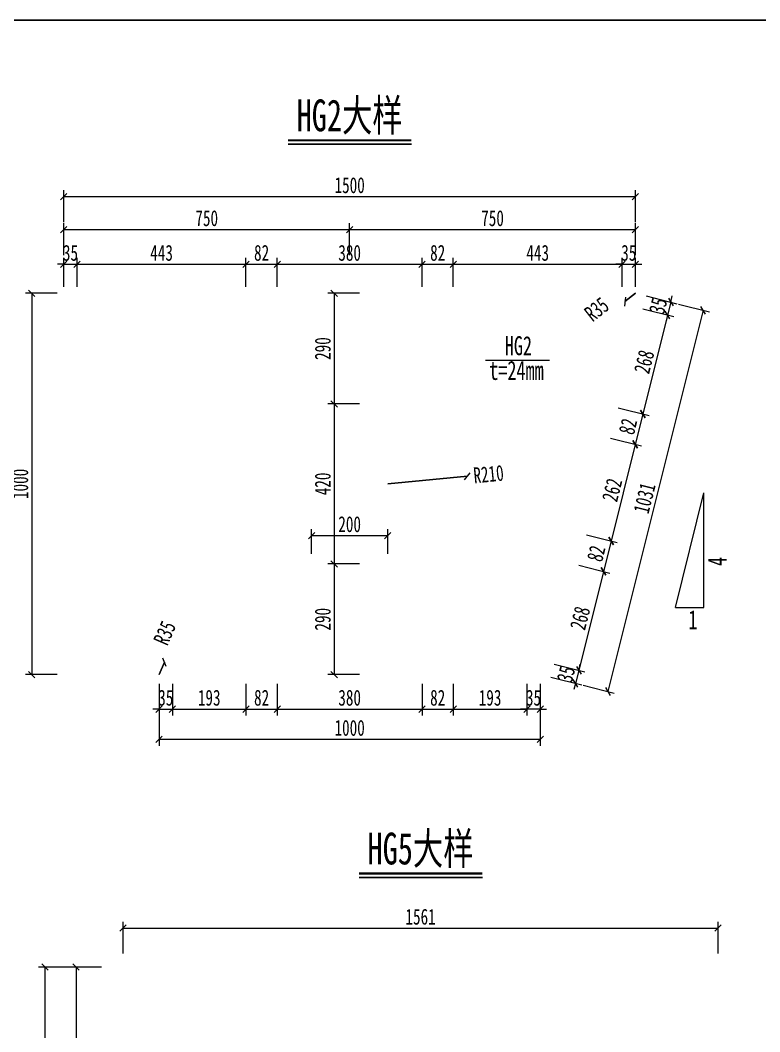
# Model space of a CAD drawing. Header units: millimetres. Extents: x -60009 to 63758, y -2164 to 95433.
# Drawn here: x 31762 to 33703, y 14854 to 17508 of the extents above; entities that cross this region are included whole.
import ezdxf
from ezdxf.enums import TextEntityAlignment as Align

# ---------------------------------------------------------------- set-up
doc = ezdxf.new("R2010")
doc.units = ezdxf.units.MM
doc.layers.get('Defpoints').update_dxf_attribs({"color": 8})
for name, color, linetype, lineweight in [('文字', 7, 'Continuous', 15), ('标注线及字体', 2, 'Continuous', 15), ('细实线', 4, 'Continuous', 15)]:
    doc.layers.add(name, color=color, linetype=linetype, lineweight=lineweight)
doc.styles.add('111', font='仿宋_GB2312.TTF', dxfattribs={"width": 0.7})
doc.styles.add('BM_Dim', font='仿宋_GB2312.TTF', dxfattribs={"width": 0.85})
doc.dimstyles.new('200', dxfattribs={"dimscale": 0, "dimtxt": 2.5, "dimasz": 1, "dimexe": 1, "dimexo": 1, "dimgap": 0.6, "dimtad": 1, "dimdec": 0, "dimdsep": 46, "dimtxsty": '111', "dimblk": 'OBLIQUE', "dimcen": 0, "dimclrd": 4, "dimclre": 4, "dimclrt": 4, "dimadec": 1, "dimazin": 2, "dimtfac": 1, "dimtdec": 0, "dimtix": 1, "dimtmove": 2, "dimatfit": 3, "dimfxl": 4, "dimfxlon": 1, "dimtolj": 1, "dimlwd": -1, "dimlwe": -1, "dimarcsym": 0})

# ---------------------------------------------------------------- blocks, each defined once
blk = doc.blocks.new('_Oblique')
at = {"color": 0, "linetype": 'ByBlock', "lineweight": -2}
blk.add_line((-0.5, -0.5), (0.5, 0.5), dxfattribs=at)
blk = doc.blocks.new('*D1860')
at = {"layer": 'Defpoints', "color": 0}
for p in [(32731, 15023.6), (31826.8, 13967), (32731, 13967)]:
    blk.add_point(p, dxfattribs=at)
at = {"layer": '细实线', "color": 4}
for p, q in [((31893.5, 15023.6), (31810.2, 15023.6)), ((31826.8, 15023.6), (31826.8, 13967)), ((31893.5, 13967), (31810.2, 13967))]:
    blk.add_line(p, q, dxfattribs=at)
at = {"layer": '细实线', "color": 4, "xscale": 16.66666666666666, "yscale": 16.66666666666666, "zscale": 16.66666666666666}
for p, rotation in [((31826.8, 15023.6), 90), ((31826.8, 13967), 270)]:
    blk.add_blockref('_Oblique', p, dxfattribs=dict(at, rotation=rotation))
at = {"layer": '细实线', "color": 4, "insert": (31797, 14495.3), "char_height": 41.67, "attachment_point": 5, "rotation": 90, "style": '111'}
blk.add_mtext('\\A1;1057', dxfattribs=at)
blk = doc.blocks.new('*D1859')
at = {"layer": 'Defpoints', "color": 0}
for p in [(32812.5, 15023.6), (31908.4, 14495.3), (32812.5, 14495.3)]:
    blk.add_point(p, dxfattribs=at)
at = {"layer": '细实线', "color": 4}
for p, q in [((31975, 15023.6), (31891.7, 15023.6)), ((31908.4, 15023.6), (31908.4, 14495.3)), ((31975, 14495.3), (31891.7, 14495.3))]:
    blk.add_line(p, q, dxfattribs=at)
at = {"layer": '细实线', "color": 4, "xscale": 16.66666666666666, "yscale": 16.66666666666666, "zscale": 16.66666666666666}
for p, rotation in [((31908.4, 15023.6), 90), ((31908.4, 14495.3), 270)]:
    blk.add_blockref('_Oblique', p, dxfattribs=dict(at, rotation=rotation))
at = {"layer": '细实线', "color": 4, "insert": (31878.5, 14759.5), "char_height": 41.67, "attachment_point": 5, "rotation": 90, "style": '111'}
blk.add_mtext('\\A1;528', dxfattribs=at)
blk = doc.blocks.new('*D1858')
at = {"layer": 'Defpoints', "color": 0}
for p in [(32031.8, 15023.6), (32369.9, 14018.2), (32295.9, 13967), (32295.9, 13967), (33329.1, 13967)]:
    blk.add_point(p, dxfattribs=at)
at = {"layer": '细实线', "color": 4}
blk.add_arc((32295.9, 13967), 90, 0, 104.0362, dxfattribs=at)
at = {"layer": '细实线', "color": 4, "xscale": 16.66666666666666, "yscale": 16.66666666666666, "zscale": 16.66666666666666}
for p, rotation in [((32274.1, 14054.3), 194.0362434679266), ((32385.9, 13967), 270)]:
    blk.add_blockref('_Oblique', p, dxfattribs=dict(at, rotation=rotation))
at = {"layer": '细实线', "color": 4, "insert": (32369.7, 14061.4), "char_height": 41.67, "attachment_point": 5, "rotation": 322.0181, "style": '111'}
blk.add_mtext('\\A1;104%%d', dxfattribs=at)
blk = doc.blocks.new('*D1861')
at = {"layer": 'Defpoints', "color": 0}
for p in [(33593.3, 15125.9), (32031.8, 15023.6), (33593.3, 15023.6)]:
    blk.add_point(p, dxfattribs=at)
at = {"layer": '细实线', "color": 4}
for p, q in [((32031.8, 15059.3), (32031.8, 15142.6)), ((32031.8, 15125.9), (33593.3, 15125.9)), ((33593.3, 15059.3), (33593.3, 15142.6))]:
    blk.add_line(p, q, dxfattribs=at)
at = {"layer": '细实线', "color": 4, "xscale": 16.66666666666666, "yscale": 16.66666666666666, "zscale": 16.66666666666666, "rotation": 180}
blk.add_blockref('_Oblique', (32031.8, 15125.9), dxfattribs=at)
at = {"layer": '细实线', "color": 4, "xscale": 16.66666666666666, "yscale": 16.66666666666666, "zscale": 16.66666666666666}
blk.add_blockref('_Oblique', (33593.3, 15125.9), dxfattribs=at)
at = {"layer": '细实线', "color": 4, "insert": (32812.5, 15155.7), "char_height": 41.67, "attachment_point": 5, "style": '111'}
blk.add_mtext('\\A1;1561', dxfattribs=at)
blk = doc.blocks.new('*D2002')
at = {"layer": 'Defpoints', "color": 0}
for p in [(33091.4, 15791.2), (33126.4, 15791.2), (33091.4, 15700.3)]:
    blk.add_point(p, dxfattribs=at)
at = {"layer": '细实线', "color": 4}
for p, q in [((33091.4, 15766.9), (33091.4, 15683.6)), ((33126.4, 15766.9), (33126.4, 15683.6)), ((33091.4, 15700.3), (33074.7, 15700.3)), ((33126.4, 15700.3), (33091.4, 15700.3)), ((33126.4, 15700.3), (33143.1, 15700.3))]:
    blk.add_line(p, q, dxfattribs=at)
at = {"layer": '细实线', "color": 4, "xscale": 16.66666666666666, "yscale": 16.66666666666666, "zscale": 16.66666666666666}
blk.add_blockref('_Oblique', (33091.4, 15700.3), dxfattribs=at)
at = {"layer": '细实线', "color": 4, "xscale": 16.66666666666666, "yscale": 16.66666666666666, "zscale": 16.66666666666666, "rotation": 180}
blk.add_blockref('_Oblique', (33126.4, 15700.3), dxfattribs=at)
at = {"layer": '细实线', "color": 4, "insert": (33108.9, 15730.1), "char_height": 41.67, "attachment_point": 5, "style": '111'}
blk.add_mtext('\\A1;35', dxfattribs=at)
blk = doc.blocks.new('*D2001')
at = {"layer": 'Defpoints', "color": 0}
for p in [(32898.4, 15791.2), (33091.4, 15791.2), (33091.4, 15700.3)]:
    blk.add_point(p, dxfattribs=at)
at = {"layer": '细实线', "color": 4}
for p, q in [((32898.4, 15766.9), (32898.4, 15683.6)), ((33091.4, 15766.9), (33091.4, 15683.6)), ((32898.4, 15700.3), (33091.4, 15700.3))]:
    blk.add_line(p, q, dxfattribs=at)
at = {"layer": '细实线', "color": 4, "xscale": 16.66666666666666, "yscale": 16.66666666666666, "zscale": 16.66666666666666, "rotation": 180}
blk.add_blockref('_Oblique', (32898.4, 15700.3), dxfattribs=at)
at = {"layer": '细实线', "color": 4, "xscale": 16.66666666666666, "yscale": 16.66666666666666, "zscale": 16.66666666666666}
blk.add_blockref('_Oblique', (33091.4, 15700.3), dxfattribs=at)
at = {"layer": '细实线', "color": 4, "insert": (32994.9, 15730.1), "char_height": 41.67, "attachment_point": 5, "style": '111'}
blk.add_mtext('\\A1;193', dxfattribs=at)
blk = doc.blocks.new('*D2000')
at = {"layer": 'Defpoints', "color": 0}
for p in [(32436.4, 15791.2), (32816.4, 15790.9), (32816.4, 15700.3)]:
    blk.add_point(p, dxfattribs=at)
at = {"layer": '细实线', "color": 4}
for p, q in [((32436.4, 15766.9), (32436.4, 15683.6)), ((32816.4, 15766.9), (32816.4, 15683.6)), ((32436.4, 15700.3), (32816.4, 15700.3))]:
    blk.add_line(p, q, dxfattribs=at)
at = {"layer": '细实线', "color": 4, "xscale": 16.66666666666666, "yscale": 16.66666666666666, "zscale": 16.66666666666666, "rotation": 180}
blk.add_blockref('_Oblique', (32436.4, 15700.3), dxfattribs=at)
at = {"layer": '细实线', "color": 4, "xscale": 16.66666666666666, "yscale": 16.66666666666666, "zscale": 16.66666666666666}
blk.add_blockref('_Oblique', (32816.4, 15700.3), dxfattribs=at)
at = {"layer": '细实线', "color": 4, "insert": (32626.4, 15730.1), "char_height": 41.67, "attachment_point": 5, "style": '111'}
blk.add_mtext('\\A1;380', dxfattribs=at)
blk = doc.blocks.new('*D1999')
at = {"layer": 'Defpoints', "color": 0}
for p in [(32816.4, 15791.2), (32898.4, 15791.2), (32898.4, 15700.3)]:
    blk.add_point(p, dxfattribs=at)
at = {"layer": '细实线', "color": 4}
for p, q in [((32816.4, 15766.9), (32816.4, 15683.6)), ((32898.4, 15766.9), (32898.4, 15683.6)), ((32816.4, 15700.3), (32898.4, 15700.3))]:
    blk.add_line(p, q, dxfattribs=at)
at = {"layer": '细实线', "color": 4, "xscale": 16.66666666666666, "yscale": 16.66666666666666, "zscale": 16.66666666666666, "rotation": 180}
blk.add_blockref('_Oblique', (32816.4, 15700.3), dxfattribs=at)
at = {"layer": '细实线', "color": 4, "xscale": 16.66666666666666, "yscale": 16.66666666666666, "zscale": 16.66666666666666}
blk.add_blockref('_Oblique', (32898.4, 15700.3), dxfattribs=at)
at = {"layer": '细实线', "color": 4, "insert": (32857.4, 15730.1), "char_height": 41.67, "attachment_point": 5, "style": '111'}
blk.add_mtext('\\A1;82', dxfattribs=at)
blk = doc.blocks.new('*D1998')
at = {"layer": 'Defpoints', "color": 0}
for p in [(32354.4, 15791.2), (32436.4, 15791.2), (32436.4, 15700.3)]:
    blk.add_point(p, dxfattribs=at)
at = {"layer": '细实线', "color": 4}
for p, q in [((32354.4, 15766.9), (32354.4, 15683.6)), ((32436.4, 15766.9), (32436.4, 15683.6)), ((32354.4, 15700.3), (32436.4, 15700.3))]:
    blk.add_line(p, q, dxfattribs=at)
at = {"layer": '细实线', "color": 4, "xscale": 16.66666666666666, "yscale": 16.66666666666666, "zscale": 16.66666666666666, "rotation": 180}
blk.add_blockref('_Oblique', (32354.4, 15700.3), dxfattribs=at)
at = {"layer": '细实线', "color": 4, "xscale": 16.66666666666666, "yscale": 16.66666666666666, "zscale": 16.66666666666666}
blk.add_blockref('_Oblique', (32436.4, 15700.3), dxfattribs=at)
at = {"layer": '细实线', "color": 4, "insert": (32395.4, 15730.1), "char_height": 41.67, "attachment_point": 5, "style": '111'}
blk.add_mtext('\\A1;82', dxfattribs=at)
blk = doc.blocks.new('*D1997')
at = {"layer": 'Defpoints', "color": 0}
for p in [(32161.4, 15791.2), (32354.4, 15791.2), (32354.4, 15700.3)]:
    blk.add_point(p, dxfattribs=at)
at = {"layer": '细实线', "color": 4}
for p, q in [((32161.4, 15766.9), (32161.4, 15683.6)), ((32354.4, 15766.9), (32354.4, 15683.6)), ((32161.4, 15700.3), (32354.4, 15700.3))]:
    blk.add_line(p, q, dxfattribs=at)
at = {"layer": '细实线', "color": 4, "xscale": 16.66666666666666, "yscale": 16.66666666666666, "zscale": 16.66666666666666, "rotation": 180}
blk.add_blockref('_Oblique', (32161.4, 15700.3), dxfattribs=at)
at = {"layer": '细实线', "color": 4, "xscale": 16.66666666666666, "yscale": 16.66666666666666, "zscale": 16.66666666666666}
blk.add_blockref('_Oblique', (32354.4, 15700.3), dxfattribs=at)
at = {"layer": '细实线', "color": 4, "insert": (32257.9, 15730.1), "char_height": 41.67, "attachment_point": 5, "style": '111'}
blk.add_mtext('\\A1;193', dxfattribs=at)
blk = doc.blocks.new('*D1996')
at = {"layer": 'Defpoints', "color": 0}
for p in [(32126.4, 15791.2), (32161.4, 15791.2), (32161.4, 15700.3)]:
    blk.add_point(p, dxfattribs=at)
at = {"layer": '细实线', "color": 4}
for p, q in [((32126.4, 15766.9), (32126.4, 15683.6)), ((32161.4, 15766.9), (32161.4, 15683.6)), ((32126.4, 15700.3), (32109.7, 15700.3)), ((32126.4, 15700.3), (32161.4, 15700.3)), ((32161.4, 15700.3), (32178.1, 15700.3))]:
    blk.add_line(p, q, dxfattribs=at)
at = {"layer": '细实线', "color": 4, "xscale": 16.66666666666666, "yscale": 16.66666666666666, "zscale": 16.66666666666666}
blk.add_blockref('_Oblique', (32126.4, 15700.3), dxfattribs=at)
at = {"layer": '细实线', "color": 4, "xscale": 16.66666666666666, "yscale": 16.66666666666666, "zscale": 16.66666666666666, "rotation": 180}
blk.add_blockref('_Oblique', (32161.4, 15700.3), dxfattribs=at)
at = {"layer": '细实线', "color": 4, "insert": (32143.9, 15730.1), "char_height": 41.67, "attachment_point": 5, "style": '111'}
blk.add_mtext('\\A1;35', dxfattribs=at)
blk = doc.blocks.new('*D1995')
at = {"layer": 'Defpoints', "color": 0}
for p in [(33134.9, 15825.1), (33126.4, 15791.2), (33219.1, 15768)]:
    blk.add_point(p, dxfattribs=at)
at = {"layer": '细实线', "color": 4}
for p, q in [((33162.9, 15818.1), (33243.8, 15797.9)), ((33227.6, 15801.9), (33231.6, 15818.1)), ((33227.6, 15801.9), (33219.1, 15768)), ((33154.4, 15784.2), (33235.3, 15763.9)), ((33219.1, 15768), (33215.1, 15751.8))]:
    blk.add_line(p, q, dxfattribs=at)
at = {"layer": '细实线', "color": 4, "xscale": 16.66666666666666, "yscale": 16.66666666666666, "zscale": 16.66666666666666}
for p, rotation in [((33227.6, 15801.9), 255.9637565321197), ((33219.1, 15768), 75.96375653211975)]:
    blk.add_blockref('_Oblique', p, dxfattribs=dict(at, rotation=rotation))
at = {"layer": '细实线', "color": 4, "insert": (33194.4, 15792.2), "char_height": 41.67, "attachment_point": 5, "rotation": 75.9638, "style": '111'}
blk.add_mtext('\\A1;35', dxfattribs=at)
blk = doc.blocks.new('*D1994')
at = {"layer": 'Defpoints', "color": 0}
for p in [(33199.8, 16084.7), (33134.9, 15825.1), (33227.6, 15801.9)]:
    blk.add_point(p, dxfattribs=at)
at = {"layer": '细实线', "color": 4}
for p, q in [((33292.5, 16061.5), (33227.6, 15801.9)), ((33227.8, 16077.7), (33308.7, 16057.5)), ((33162.9, 15818.1), (33243.8, 15797.9))]:
    blk.add_line(p, q, dxfattribs=at)
at = {"layer": '细实线', "color": 4, "xscale": 16.66666666666666, "yscale": 16.66666666666666, "zscale": 16.66666666666666}
for p, rotation in [((33292.5, 16061.5), 75.96375653211659), ((33227.6, 15801.9), 255.9637565321166)]:
    blk.add_blockref('_Oblique', p, dxfattribs=dict(at, rotation=rotation))
at = {"layer": '细实线', "color": 4, "insert": (33231.1, 15939), "char_height": 41.67, "attachment_point": 5, "rotation": 75.9638, "style": '111'}
blk.add_mtext('\\A1;268', dxfattribs=at)
blk = doc.blocks.new('*D1993')
at = {"layer": 'Defpoints', "color": 0}
for p in [(33219.7, 16164.3), (33199.8, 16084.7), (33292.5, 16061.5)]:
    blk.add_point(p, dxfattribs=at)
at = {"layer": '细实线', "color": 4}
for p, q in [((33247.7, 16157.3), (33328.5, 16137.1)), ((33312.4, 16141.1), (33292.5, 16061.5)), ((33227.8, 16077.7), (33308.7, 16057.5))]:
    blk.add_line(p, q, dxfattribs=at)
at = {"layer": '细实线', "color": 4, "xscale": 16.66666666666666, "yscale": 16.66666666666666, "zscale": 16.66666666666666}
for p, rotation in [((33312.4, 16141.1), 75.96375653195146), ((33292.5, 16061.5), 255.9637565319514)]:
    blk.add_blockref('_Oblique', p, dxfattribs=dict(at, rotation=rotation))
at = {"layer": '细实线', "color": 4, "insert": (33273.5, 16108.6), "char_height": 41.67, "attachment_point": 5, "rotation": 75.9638, "style": '111'}
blk.add_mtext('\\A1;82', dxfattribs=at)
blk = doc.blocks.new('*D1992')
at = {"layer": 'Defpoints', "color": 0}
for p in [(33283.1, 16418.1), (33219.7, 16164.3), (33312.4, 16141.1)]:
    blk.add_point(p, dxfattribs=at)
at = {"layer": '细实线', "color": 4}
for p, q in [((33311.1, 16411.1), (33392, 16390.8)), ((33375.8, 16394.9), (33312.4, 16141.1)), ((33247.7, 16157.3), (33328.5, 16137.1))]:
    blk.add_line(p, q, dxfattribs=at)
at = {"layer": '细实线', "color": 4, "xscale": 16.66666666666666, "yscale": 16.66666666666666, "zscale": 16.66666666666666}
for p, rotation in [((33375.8, 16394.9), 75.96375653211334), ((33312.4, 16141.1), 255.9637565321133)]:
    blk.add_blockref('_Oblique', p, dxfattribs=dict(at, rotation=rotation))
at = {"layer": '细实线', "color": 4, "insert": (33315.2, 16275.2), "char_height": 41.67, "attachment_point": 5, "rotation": 75.9638, "style": '111'}
blk.add_mtext('\\A1;262', dxfattribs=at)
blk = doc.blocks.new('*D1991')
at = {"layer": 'Defpoints', "color": 0}
for p in [(33303, 16497.6), (33283.1, 16418.1), (33375.8, 16394.9)]:
    blk.add_point(p, dxfattribs=at)
at = {"layer": '细实线', "color": 4}
for p, q in [((33331, 16490.6), (33411.9, 16470.4)), ((33395.7, 16474.4), (33375.8, 16394.9)), ((33311.1, 16411.1), (33392, 16390.8))]:
    blk.add_line(p, q, dxfattribs=at)
at = {"layer": '细实线', "color": 4, "xscale": 16.66666666666666, "yscale": 16.66666666666666, "zscale": 16.66666666666666}
for p, rotation in [((33395.7, 16474.4), 75.96375653198228), ((33375.8, 16394.9), 255.9637565319823)]:
    blk.add_blockref('_Oblique', p, dxfattribs=dict(at, rotation=rotation))
at = {"layer": '细实线', "color": 4, "insert": (33356.8, 16441.9), "char_height": 41.67, "attachment_point": 5, "rotation": 75.9638, "style": '111'}
blk.add_mtext('\\A1;82', dxfattribs=at)
blk = doc.blocks.new('*D1990')
at = {"layer": 'Defpoints', "color": 0}
for p in [(33367.9, 16757.2), (33303, 16497.6), (33395.7, 16474.4)]:
    blk.add_point(p, dxfattribs=at)
at = {"layer": '细实线', "color": 4}
for p, q in [((33395.9, 16750.2), (33476.8, 16730)), ((33460.6, 16734), (33395.7, 16474.4)), ((33331, 16490.6), (33411.9, 16470.4))]:
    blk.add_line(p, q, dxfattribs=at)
at = {"layer": '细实线', "color": 4, "xscale": 16.66666666666666, "yscale": 16.66666666666666, "zscale": 16.66666666666666}
for p, rotation in [((33460.6, 16734), 75.96375653213096), ((33395.7, 16474.4), 255.963756532131)]:
    blk.add_blockref('_Oblique', p, dxfattribs=dict(at, rotation=rotation))
at = {"layer": '细实线', "color": 4, "insert": (33399.2, 16611.5), "char_height": 41.67, "attachment_point": 5, "rotation": 75.9638, "style": '111'}
blk.add_mtext('\\A1;268', dxfattribs=at)
blk = doc.blocks.new('*D1989')
at = {"layer": 'Defpoints', "color": 0}
for p in [(33376.4, 16791.2), (33367.9, 16757.2), (33460.6, 16734)]:
    blk.add_point(p, dxfattribs=at)
at = {"layer": '细实线', "color": 4}
for p, q in [((33404.4, 16784.2), (33485.3, 16763.9)), ((33469.1, 16768), (33473.1, 16784.2)), ((33395.9, 16750.2), (33476.8, 16730)), ((33469.1, 16768), (33460.6, 16734)), ((33460.6, 16734), (33456.6, 16717.9))]:
    blk.add_line(p, q, dxfattribs=at)
at = {"layer": '细实线', "color": 4, "xscale": 16.66666666666666, "yscale": 16.66666666666666, "zscale": 16.66666666666666}
for p, rotation in [((33469.1, 16768), 255.9637565320504), ((33460.6, 16734), 75.96375653205041)]:
    blk.add_blockref('_Oblique', p, dxfattribs=dict(at, rotation=rotation))
at = {"layer": '细实线', "color": 4, "insert": (33435.9, 16758.2), "char_height": 41.67, "attachment_point": 5, "rotation": 75.9638, "style": '111'}
blk.add_mtext('\\A1;35', dxfattribs=at)
blk = doc.blocks.new('*D1988')
at = {"layer": 'Defpoints', "color": 0}
for p in [(33376.4, 16867.3), (33341.4, 16791.2), (33376.4, 16791.2)]:
    blk.add_point(p, dxfattribs=at)
at = {"layer": '细实线', "color": 4}
for p, q in [((33341.4, 16807.8), (33341.4, 16883.9)), ((33376.4, 16807.8), (33376.4, 16883.9)), ((33341.4, 16867.3), (33324.7, 16867.3)), ((33341.4, 16867.3), (33376.4, 16867.3)), ((33376.4, 16867.3), (33393.1, 16867.3))]:
    blk.add_line(p, q, dxfattribs=at)
at = {"layer": '细实线', "color": 4, "xscale": 16.66666666666666, "yscale": 16.66666666666666, "zscale": 16.66666666666666}
blk.add_blockref('_Oblique', (33341.4, 16867.3), dxfattribs=at)
at = {"layer": '细实线', "color": 4, "xscale": 16.66666666666666, "yscale": 16.66666666666666, "zscale": 16.66666666666666, "rotation": 180}
blk.add_blockref('_Oblique', (33376.4, 16867.3), dxfattribs=at)
at = {"layer": '细实线', "color": 4, "insert": (33358.9, 16897.1), "char_height": 41.67, "attachment_point": 5, "style": '111'}
blk.add_mtext('\\A1;35', dxfattribs=at)
blk = doc.blocks.new('*D1987')
at = {"layer": 'Defpoints', "color": 0}
for p in [(33341.4, 16867.3), (32898.4, 16791.2), (33341.4, 16791.2)]:
    blk.add_point(p, dxfattribs=at)
at = {"layer": '细实线', "color": 4}
for p, q in [((32898.4, 16807.8), (32898.4, 16883.9)), ((33341.4, 16807.8), (33341.4, 16883.9)), ((32898.4, 16867.3), (33341.4, 16867.3))]:
    blk.add_line(p, q, dxfattribs=at)
at = {"layer": '细实线', "color": 4, "xscale": 16.66666666666666, "yscale": 16.66666666666666, "zscale": 16.66666666666666, "rotation": 180}
blk.add_blockref('_Oblique', (32898.4, 16867.3), dxfattribs=at)
at = {"layer": '细实线', "color": 4, "xscale": 16.66666666666666, "yscale": 16.66666666666666, "zscale": 16.66666666666666}
blk.add_blockref('_Oblique', (33341.4, 16867.3), dxfattribs=at)
at = {"layer": '细实线', "color": 4, "insert": (33119.9, 16897.1), "char_height": 41.67, "attachment_point": 5, "style": '111'}
blk.add_mtext('\\A1;443', dxfattribs=at)
blk = doc.blocks.new('*D1986')
at = {"layer": 'Defpoints', "color": 0}
for p in [(32898.4, 16867.3), (32816.4, 16791.2), (32898.4, 16791.2)]:
    blk.add_point(p, dxfattribs=at)
at = {"layer": '细实线', "color": 4}
for p, q in [((32816.4, 16807.8), (32816.4, 16883.9)), ((32898.4, 16807.8), (32898.4, 16883.9)), ((32816.4, 16867.3), (32898.4, 16867.3))]:
    blk.add_line(p, q, dxfattribs=at)
at = {"layer": '细实线', "color": 4, "xscale": 16.66666666666666, "yscale": 16.66666666666666, "zscale": 16.66666666666666, "rotation": 180}
blk.add_blockref('_Oblique', (32816.4, 16867.3), dxfattribs=at)
at = {"layer": '细实线', "color": 4, "xscale": 16.66666666666666, "yscale": 16.66666666666666, "zscale": 16.66666666666666}
blk.add_blockref('_Oblique', (32898.4, 16867.3), dxfattribs=at)
at = {"layer": '细实线', "color": 4, "insert": (32857.4, 16897.1), "char_height": 41.67, "attachment_point": 5, "style": '111'}
blk.add_mtext('\\A1;82', dxfattribs=at)
blk = doc.blocks.new('*D1985')
at = {"layer": 'Defpoints', "color": 0}
for p in [(32816.4, 16867.3), (32436.4, 16791.2), (32816.4, 16791.2)]:
    blk.add_point(p, dxfattribs=at)
at = {"layer": '细实线', "color": 4}
for p, q in [((32436.4, 16807.8), (32436.4, 16883.9)), ((32816.4, 16807.8), (32816.4, 16883.9)), ((32436.4, 16867.3), (32816.4, 16867.3))]:
    blk.add_line(p, q, dxfattribs=at)
at = {"layer": '细实线', "color": 4, "xscale": 16.66666666666666, "yscale": 16.66666666666666, "zscale": 16.66666666666666, "rotation": 180}
blk.add_blockref('_Oblique', (32436.4, 16867.3), dxfattribs=at)
at = {"layer": '细实线', "color": 4, "xscale": 16.66666666666666, "yscale": 16.66666666666666, "zscale": 16.66666666666666}
blk.add_blockref('_Oblique', (32816.4, 16867.3), dxfattribs=at)
at = {"layer": '细实线', "color": 4, "insert": (32626.4, 16897.1), "char_height": 41.67, "attachment_point": 5, "style": '111'}
blk.add_mtext('\\A1;380', dxfattribs=at)
blk = doc.blocks.new('*D1984')
at = {"layer": 'Defpoints', "color": 0}
for p in [(32436.4, 16867.3), (32354.4, 16791.2), (32436.4, 16791.2)]:
    blk.add_point(p, dxfattribs=at)
at = {"layer": '细实线', "color": 4}
for p, q in [((32354.4, 16807.8), (32354.4, 16883.9)), ((32436.4, 16807.8), (32436.4, 16883.9)), ((32354.4, 16867.3), (32436.4, 16867.3))]:
    blk.add_line(p, q, dxfattribs=at)
at = {"layer": '细实线', "color": 4, "xscale": 16.66666666666666, "yscale": 16.66666666666666, "zscale": 16.66666666666666, "rotation": 180}
blk.add_blockref('_Oblique', (32354.4, 16867.3), dxfattribs=at)
at = {"layer": '细实线', "color": 4, "xscale": 16.66666666666666, "yscale": 16.66666666666666, "zscale": 16.66666666666666}
blk.add_blockref('_Oblique', (32436.4, 16867.3), dxfattribs=at)
at = {"layer": '细实线', "color": 4, "insert": (32395.4, 16897.1), "char_height": 41.67, "attachment_point": 5, "style": '111'}
blk.add_mtext('\\A1;82', dxfattribs=at)
blk = doc.blocks.new('*D1983')
at = {"layer": 'Defpoints', "color": 0}
for p in [(32354.4, 16867.3), (31911.4, 16791.2), (32354.4, 16791.2)]:
    blk.add_point(p, dxfattribs=at)
at = {"layer": '细实线', "color": 4}
for p, q in [((31911.4, 16807.8), (31911.4, 16883.9)), ((32354.4, 16807.8), (32354.4, 16883.9)), ((31911.4, 16867.3), (32354.4, 16867.3))]:
    blk.add_line(p, q, dxfattribs=at)
at = {"layer": '细实线', "color": 4, "xscale": 16.66666666666666, "yscale": 16.66666666666666, "zscale": 16.66666666666666, "rotation": 180}
blk.add_blockref('_Oblique', (31911.4, 16867.3), dxfattribs=at)
at = {"layer": '细实线', "color": 4, "xscale": 16.66666666666666, "yscale": 16.66666666666666, "zscale": 16.66666666666666}
blk.add_blockref('_Oblique', (32354.4, 16867.3), dxfattribs=at)
at = {"layer": '细实线', "color": 4, "insert": (32132.9, 16897.1), "char_height": 41.67, "attachment_point": 5, "style": '111'}
blk.add_mtext('\\A1;443', dxfattribs=at)
blk = doc.blocks.new('*D1982')
at = {"layer": 'Defpoints', "color": 0}
for p in [(31911.4, 16867.3), (31876.4, 16791.2), (31911.4, 16791.2)]:
    blk.add_point(p, dxfattribs=at)
at = {"layer": '细实线', "color": 4}
for p, q in [((31876.4, 16807.8), (31876.4, 16883.9)), ((31911.4, 16807.8), (31911.4, 16883.9)), ((31876.4, 16867.3), (31859.7, 16867.3)), ((31876.4, 16867.3), (31911.4, 16867.3)), ((31911.4, 16867.3), (31928.1, 16867.3))]:
    blk.add_line(p, q, dxfattribs=at)
at = {"layer": '细实线', "color": 4, "xscale": 16.66666666666666, "yscale": 16.66666666666666, "zscale": 16.66666666666666}
blk.add_blockref('_Oblique', (31876.4, 16867.3), dxfattribs=at)
at = {"layer": '细实线', "color": 4, "xscale": 16.66666666666666, "yscale": 16.66666666666666, "zscale": 16.66666666666666, "rotation": 180}
blk.add_blockref('_Oblique', (31911.4, 16867.3), dxfattribs=at)
at = {"layer": '细实线', "color": 4, "insert": (31893.9, 16897.1), "char_height": 41.67, "attachment_point": 5, "style": '111'}
blk.add_mtext('\\A1;35', dxfattribs=at)
blk = doc.blocks.new('*D1981')
at = {"layer": 'Defpoints', "color": 0}
for p in [(32935.4, 16311.3), (32726.4, 16291.2)]:
    blk.add_point(p, dxfattribs=at)
at = {"layer": '细实线', "color": 4}
for p, q in [((32935.4, 16311.3), (32726.4, 16291.2)), ((32726.4, 16291.2), (32935.4, 16311.3))]:
    blk.add_line(p, q, dxfattribs=at)
at = {"layer": '细实线', "color": 4, "xscale": 16.66666666666666, "yscale": 16.66666666666666, "zscale": 16.66666666666666, "rotation": 5.507261274910653}
blk.add_blockref('_Oblique', (32935.4, 16311.3), dxfattribs=at)
at = {"layer": '细实线', "color": 4, "insert": (32990.9, 16316.7), "char_height": 41.67, "attachment_point": 5, "rotation": 5.5073, "style": '111'}
blk.add_mtext('\\A1;R210', dxfattribs=at)
blk = doc.blocks.new('*D1980')
at = {"layer": 'Defpoints', "color": 0}
for p in [(33376.4, 16791.2), (33348.9, 16769.5)]:
    blk.add_point(p, dxfattribs=at)
at = {"layer": '细实线', "color": 4}
for p, q in [((33348.9, 16769.5), (33376.4, 16791.2)), ((33376.4, 16791.2), (33348.9, 16769.5))]:
    blk.add_line(p, q, dxfattribs=at)
at = {"layer": '细实线', "color": 4, "xscale": 16.66666666666666, "yscale": 16.66666666666666, "zscale": 16.66666666666666, "rotation": 218.1573476169529}
blk.add_blockref('_Oblique', (33348.9, 16769.5), dxfattribs=at)
at = {"layer": '细实线', "color": 4, "insert": (33274.7, 16749.2), "char_height": 41.67, "attachment_point": 5, "rotation": 38.1573, "style": '111'}
blk.add_mtext('\\A1;R35', dxfattribs=at)
blk = doc.blocks.new('*D1979')
at = {"layer": 'Defpoints', "color": 0}
for p in [(32140.3, 15823.3), (32126.4, 15791.2)]:
    blk.add_point(p, dxfattribs=at)
at = {"layer": '细实线', "color": 4}
for p, q in [((32140.3, 15823.3), (32126.4, 15791.2)), ((32126.4, 15791.2), (32140.3, 15823.3))]:
    blk.add_line(p, q, dxfattribs=at)
at = {"layer": '细实线', "color": 4, "xscale": 16.66666666666666, "yscale": 16.66666666666666, "zscale": 16.66666666666666, "rotation": 66.52523050004679}
blk.add_blockref('_Oblique', (32140.3, 15823.3), dxfattribs=at)
at = {"layer": '细实线', "color": 4, "insert": (32141.2, 15900.1), "char_height": 41.67, "attachment_point": 5, "rotation": 66.5252, "style": '111'}
blk.add_mtext('\\A1;R35', dxfattribs=at)
blk = doc.blocks.new('*D1978')
at = {"layer": 'Defpoints', "color": 0}
for p in [(32726.4, 16155.5), (32526.4, 16091.2), (32726.4, 16091.2)]:
    blk.add_point(p, dxfattribs=at)
at = {"layer": '细实线', "color": 4}
for p, q in [((32526.4, 16107.8), (32526.4, 16172.1)), ((32726.4, 16107.8), (32726.4, 16172.1)), ((32526.4, 16155.5), (32726.4, 16155.5))]:
    blk.add_line(p, q, dxfattribs=at)
at = {"layer": '细实线', "color": 4, "xscale": 16.66666666666666, "yscale": 16.66666666666666, "zscale": 16.66666666666666, "rotation": 180}
blk.add_blockref('_Oblique', (32526.4, 16155.5), dxfattribs=at)
at = {"layer": '细实线', "color": 4, "xscale": 16.66666666666666, "yscale": 16.66666666666666, "zscale": 16.66666666666666}
blk.add_blockref('_Oblique', (32726.4, 16155.5), dxfattribs=at)
at = {"layer": '细实线', "color": 4, "insert": (32626.4, 16185.3), "char_height": 41.67, "attachment_point": 5, "style": '111'}
blk.add_mtext('\\A1;200', dxfattribs=at)
blk = doc.blocks.new('*D1977')
at = {"layer": 'Defpoints', "color": 0}
for p in [(32126.4, 15791.2), (33126.4, 15791.2), (33126.4, 15621.2)]:
    blk.add_point(p, dxfattribs=at)
at = {"layer": '细实线', "color": 4}
for p, q in [((32126.4, 15687.9), (32126.4, 15604.5)), ((33126.4, 15687.9), (33126.4, 15604.5)), ((32126.4, 15621.2), (33126.4, 15621.2))]:
    blk.add_line(p, q, dxfattribs=at)
at = {"layer": '细实线', "color": 4, "xscale": 16.66666666666666, "yscale": 16.66666666666666, "zscale": 16.66666666666666, "rotation": 180}
blk.add_blockref('_Oblique', (32126.4, 15621.2), dxfattribs=at)
at = {"layer": '细实线', "color": 4, "xscale": 16.66666666666666, "yscale": 16.66666666666666, "zscale": 16.66666666666666}
blk.add_blockref('_Oblique', (33126.4, 15621.2), dxfattribs=at)
at = {"layer": '细实线', "color": 4, "insert": (32626.4, 15651), "char_height": 41.67, "attachment_point": 5, "style": '111'}
blk.add_mtext('\\A1;1000', dxfattribs=at)
blk = doc.blocks.new('*D1976')
at = {"layer": 'Defpoints', "color": 0}
for p in [(33376.4, 16958.2), (33376.4, 16791.2), (32626.4, 16491.2)]:
    blk.add_point(p, dxfattribs=at)
at = {"layer": '细实线', "color": 4}
for p, q in [((32626.4, 16891.5), (32626.4, 16974.8)), ((32626.4, 16958.2), (33376.4, 16958.2)), ((33376.4, 16891.5), (33376.4, 16974.8))]:
    blk.add_line(p, q, dxfattribs=at)
at = {"layer": '细实线', "color": 4, "xscale": 16.66666666666666, "yscale": 16.66666666666666, "zscale": 16.66666666666666, "rotation": 180}
blk.add_blockref('_Oblique', (32626.4, 16958.2), dxfattribs=at)
at = {"layer": '细实线', "color": 4, "xscale": 16.66666666666666, "yscale": 16.66666666666666, "zscale": 16.66666666666666}
blk.add_blockref('_Oblique', (33376.4, 16958.2), dxfattribs=at)
at = {"layer": '细实线', "color": 4, "insert": (33001.4, 16988), "char_height": 41.67, "attachment_point": 5, "style": '111'}
blk.add_mtext('\\A1;750', dxfattribs=at)
blk = doc.blocks.new('*D1975')
at = {"layer": 'Defpoints', "color": 0}
for p in [(32626.4, 16958.2), (31876.4, 16791.2), (32626.4, 16491.2)]:
    blk.add_point(p, dxfattribs=at)
at = {"layer": '细实线', "color": 4}
for p, q in [((31876.4, 16891.5), (31876.4, 16974.8)), ((31876.4, 16958.2), (32626.4, 16958.2)), ((32626.4, 16891.5), (32626.4, 16974.8))]:
    blk.add_line(p, q, dxfattribs=at)
at = {"layer": '细实线', "color": 4, "xscale": 16.66666666666666, "yscale": 16.66666666666666, "zscale": 16.66666666666666, "rotation": 180}
blk.add_blockref('_Oblique', (31876.4, 16958.2), dxfattribs=at)
at = {"layer": '细实线', "color": 4, "xscale": 16.66666666666666, "yscale": 16.66666666666666, "zscale": 16.66666666666666}
blk.add_blockref('_Oblique', (32626.4, 16958.2), dxfattribs=at)
at = {"layer": '细实线', "color": 4, "insert": (32251.4, 16988), "char_height": 41.67, "attachment_point": 5, "style": '111'}
blk.add_mtext('\\A1;750', dxfattribs=at)
blk = doc.blocks.new('*D1974')
at = {"layer": 'Defpoints', "color": 0}
for p in [(32680.9, 16081.2), (32585.8, 15791.2), (32687.9, 15791.2)]:
    blk.add_point(p, dxfattribs=at)
at = {"layer": '细实线', "color": 4}
for p, q in [((32652.5, 16081.2), (32569.1, 16081.2)), ((32585.8, 16081.2), (32585.8, 15791.2)), ((32652.5, 15791.2), (32569.1, 15791.2))]:
    blk.add_line(p, q, dxfattribs=at)
at = {"layer": '细实线', "color": 4, "xscale": 16.66666666666666, "yscale": 16.66666666666666, "zscale": 16.66666666666666}
for p, rotation in [((32585.8, 16081.2), 90), ((32585.8, 15791.2), 270)]:
    blk.add_blockref('_Oblique', p, dxfattribs=dict(at, rotation=rotation))
at = {"layer": '细实线', "color": 4, "insert": (32556, 15936.2), "char_height": 41.67, "attachment_point": 5, "rotation": 90, "style": '111'}
blk.add_mtext('\\A1;290', dxfattribs=at)
blk = doc.blocks.new('*D1973')
at = {"layer": 'Defpoints', "color": 0}
for p in [(32680.9, 16501.2), (32585.8, 16081.2), (32680.9, 16081.2)]:
    blk.add_point(p, dxfattribs=at)
at = {"layer": '细实线', "color": 4}
for p, q in [((32652.5, 16501.2), (32569.1, 16501.2)), ((32585.8, 16501.2), (32585.8, 16081.2)), ((32652.5, 16081.2), (32569.1, 16081.2))]:
    blk.add_line(p, q, dxfattribs=at)
at = {"layer": '细实线', "color": 4, "xscale": 16.66666666666666, "yscale": 16.66666666666666, "zscale": 16.66666666666666}
for p, rotation in [((32585.8, 16501.2), 90), ((32585.8, 16081.2), 270)]:
    blk.add_blockref('_Oblique', p, dxfattribs=dict(at, rotation=rotation))
at = {"layer": '细实线', "color": 4, "insert": (32556, 16291.2), "char_height": 41.67, "attachment_point": 5, "rotation": 90, "style": '111'}
blk.add_mtext('\\A1;420', dxfattribs=at)
blk = doc.blocks.new('*D1972')
at = {"layer": 'Defpoints', "color": 0}
for p in [(32680.9, 16791.2), (32585.8, 16501.2), (32680.9, 16501.2)]:
    blk.add_point(p, dxfattribs=at)
at = {"layer": '细实线', "color": 4}
for p, q in [((32652.5, 16791.2), (32569.1, 16791.2)), ((32585.8, 16791.2), (32585.8, 16501.2)), ((32652.5, 16501.2), (32569.1, 16501.2))]:
    blk.add_line(p, q, dxfattribs=at)
at = {"layer": '细实线', "color": 4, "xscale": 16.66666666666666, "yscale": 16.66666666666666, "zscale": 16.66666666666666}
for p, rotation in [((32585.8, 16791.2), 90), ((32585.8, 16501.2), 270)]:
    blk.add_blockref('_Oblique', p, dxfattribs=dict(at, rotation=rotation))
at = {"layer": '细实线', "color": 4, "insert": (32556, 16646.2), "char_height": 41.67, "attachment_point": 5, "rotation": 90, "style": '111'}
blk.add_mtext('\\A1;290', dxfattribs=at)
blk = doc.blocks.new('*D1971')
at = {"layer": 'Defpoints', "color": 0}
for p in [(31876.4, 16791.2), (31792.2, 15791.2), (32126.4, 15791.2)]:
    blk.add_point(p, dxfattribs=at)
at = {"layer": '细实线', "color": 4}
for p, q in [((31858.8, 16791.2), (31775.5, 16791.2)), ((31792.2, 16791.2), (31792.2, 15791.2)), ((31858.8, 15791.2), (31775.5, 15791.2))]:
    blk.add_line(p, q, dxfattribs=at)
at = {"layer": '细实线', "color": 4, "xscale": 16.66666666666666, "yscale": 16.66666666666666, "zscale": 16.66666666666666}
for p, rotation in [((31792.2, 16791.2), 90), ((31792.2, 15791.2), 270)]:
    blk.add_blockref('_Oblique', p, dxfattribs=dict(at, rotation=rotation))
at = {"layer": '细实线', "color": 4, "insert": (31762.4, 16291.2), "char_height": 41.67, "attachment_point": 5, "rotation": 90, "style": '111'}
blk.add_mtext('\\A1;1000', dxfattribs=at)
blk = doc.blocks.new('*D1970')
at = {"layer": 'Defpoints', "color": 0}
for p in [(33376.4, 16791.2), (33126.4, 15791.2), (33304.2, 15746.7)]:
    blk.add_point(p, dxfattribs=at)
at = {"layer": '细实线', "color": 4}
for p, q in [((33554.2, 16746.7), (33304.2, 15746.7)), ((33489.5, 16762.9), (33570.3, 16742.7)), ((33239.5, 15762.9), (33320.3, 15742.7))]:
    blk.add_line(p, q, dxfattribs=at)
at = {"layer": '细实线', "color": 4, "xscale": 16.66666666666666, "yscale": 16.66666666666666, "zscale": 16.66666666666666}
for p, rotation in [((33554.2, 16746.7), 75.96375653208618), ((33304.2, 15746.7), 255.9637565320862)]:
    blk.add_blockref('_Oblique', p, dxfattribs=dict(at, rotation=rotation))
at = {"layer": '细实线', "color": 4, "insert": (33400.2, 16254), "char_height": 41.67, "attachment_point": 5, "rotation": 75.9638, "style": '111'}
blk.add_mtext('\\A1;1031', dxfattribs=at)
blk = doc.blocks.new('*D1969')
at = {"layer": 'Defpoints', "color": 0}
for p in [(33376.4, 17044.7), (31876.4, 16791.2), (33376.4, 16791.2)]:
    blk.add_point(p, dxfattribs=at)
at = {"layer": '细实线', "color": 4}
for p, q in [((31876.4, 16978.1), (31876.4, 17061.4)), ((31876.4, 17044.7), (33376.4, 17044.7)), ((33376.4, 16978.1), (33376.4, 17061.4))]:
    blk.add_line(p, q, dxfattribs=at)
at = {"layer": '细实线', "color": 4, "xscale": 16.66666666666666, "yscale": 16.66666666666666, "zscale": 16.66666666666666, "rotation": 180}
blk.add_blockref('_Oblique', (31876.4, 17044.7), dxfattribs=at)
at = {"layer": '细实线', "color": 4, "xscale": 16.66666666666666, "yscale": 16.66666666666666, "zscale": 16.66666666666666}
blk.add_blockref('_Oblique', (33376.4, 17044.7), dxfattribs=at)
at = {"layer": '细实线', "color": 4, "insert": (32626.4, 17074.5), "char_height": 41.67, "attachment_point": 5, "style": '111'}
blk.add_mtext('\\A1;1500', dxfattribs=at)

msp = doc.modelspace()

# ---------------------------------------------------------------- linework, layer by layer
at = {"color": 4}
for p, q in [((32464.9, 17182.4), (32788.5, 17182.4)), ((32651.1, 15259), (32974.6, 15259))]:
    msp.add_line(p, q, dxfattribs=at)
at = {"color": 6, "const_width": 6}
for points in [[(32464.9, 17192.4), (32788.5, 17192.4)], [(32651.1, 15269), (32974.6, 15269)]]:
    msp.add_lwpolyline(points, dxfattribs=at)
at = {"layer": 'Defpoints'}
msp.add_lwpolyline([(29548.6, 17507.5), (35965.2, 17507.5), (35965.2, 13244.2), (29548.6, 13244.2)], close=True, dxfattribs=at)
at = {"layer": '细实线'}
for p, q in [((32982.6, 16615.7), (33150.8, 16615.7)), ((33481.1, 15967.4), (33556.1, 16267.4)), ((33556.1, 15967.4), (33556.1, 16267.4)), ((33481.1, 15967.4), (33556.1, 15967.4))]:
    msp.add_line(p, q, dxfattribs=at)

# ---------------------------------------------------------------- texts
at = {"layer": '文字', "style": 'BM_Dim', "width": 0.7}
for s, p in [('HG2', (33069.2, 16613.8)), ('t=24mm', (33064.1, 16549)), ('1', (33527, 15894.9))]:
    msp.add_text(s, height=50, dxfattribs=at).set_placement(p, align=Align.BOTTOM_CENTER)
msp.add_text('4', height=50, rotation=90, dxfattribs=at).set_placement((33630.8, 16087.8), align=Align.BOTTOM_CENTER)
at = {"layer": '标注线及字体', "color": 0, "style": '111', "width": 0.7}
for s, p in [('HG2大样', (32626.4, 17259.8)), ('HG5大样', (32812.5, 15336.5))]:
    msp.add_text(s, height=83.33, dxfattribs=at).set_placement(p, align=Align.MIDDLE)

# ---------------------------------------------------------------- dimensions: what is measured, and where the dimension line sits
at = {"layer": '细实线'}
for base, p1, p2, override, picture, middle in [((33376.4, 17044.7), (31876.4, 16791.2), (33376.4, 16791.2), {"dimscale": 16.666667, "dimblk": 'Oblique'}, '*D1969', (32626.4, 17074.5)), ((32626.4, 16958.2), (31876.4, 16791.2), (32626.4, 16491.2), {"dimscale": 16.666667, "dimblk": 'Oblique'}, '*D1975', (32251.4, 16988)), ((33376.4, 16958.2), (32626.4, 16491.2), (33376.4, 16791.2), {"dimscale": 16.666667, "dimblk": 'Oblique'}, '*D1976', (33001.4, 16988)), ((31911.4, 16867.3), (31876.4, 16791.2), (31911.4, 16791.2), {"dimscale": 16.666667, "dimblk": 'Oblique'}, '*D1982', (31893.9, 16897.1)), ((32354.4, 16867.3), (31911.4, 16791.2), (32354.4, 16791.2), {"dimscale": 16.666667, "dimblk": 'Oblique'}, '*D1983', (32132.9, 16897.1)), ((32436.4, 16867.3), (32354.4, 16791.2), (32436.4, 16791.2), {"dimscale": 16.666667, "dimblk": 'Oblique'}, '*D1984', (32395.4, 16897.1)), ((32816.4, 16867.3), (32436.4, 16791.2), (32816.4, 16791.2), {"dimscale": 16.666667, "dimblk": 'Oblique'}, '*D1985', (32626.4, 16897.1)), ((32898.4, 16867.3), (32816.4, 16791.2), (32898.4, 16791.2), {"dimscale": 16.666667, "dimblk": 'Oblique'}, '*D1986', (32857.4, 16897.1)), ((33341.4, 16867.3), (32898.4, 16791.2), (33341.4, 16791.2), {"dimscale": 16.666667, "dimblk": 'Oblique'}, '*D1987', (33119.9, 16897.1)), ((33376.4, 16867.3), (33341.4, 16791.2), (33376.4, 16791.2), {"dimscale": 16.666667, "dimblk": 'Oblique'}, '*D1988', (33358.9, 16897.1)), ((32726.4, 16155.5), (32526.4, 16091.2), (32726.4, 16091.2), {"dimscale": 16.666667, "dimblk": 'Oblique'}, '*D1978', (32626.4, 16185.3)), ((32161.4, 15700.3), (32126.4, 15791.2), (32161.4, 15791.2), {"dimscale": 16.666667, "dimblk": 'Oblique'}, '*D1996', (32143.9, 15730.1)), ((33126.4, 15621.2), (32126.4, 15791.2), (33126.4, 15791.2), {"dimscale": 16.666667, "dimblk": 'Oblique'}, '*D1977', (32626.4, 15651)), ((32354.4, 15700.3), (32161.4, 15791.2), (32354.4, 15791.2), {"dimscale": 16.666667, "dimblk": 'Oblique'}, '*D1997', (32257.9, 15730.1)), ((32436.4, 15700.3), (32354.4, 15791.2), (32436.4, 15791.2), {"dimscale": 16.666667, "dimblk": 'Oblique'}, '*D1998', (32395.4, 15730.1)), ((32816.4, 15700.3), (32436.4, 15791.2), (32816.4, 15790.9), {"dimscale": 16.666667, "dimblk": 'Oblique'}, '*D2000', (32626.4, 15730.1)), ((32898.4, 15700.3), (32816.4, 15791.2), (32898.4, 15791.2), {"dimscale": 16.666667, "dimblk": 'Oblique'}, '*D1999', (32857.4, 15730.1)), ((33091.4, 15700.3), (32898.4, 15791.2), (33091.4, 15791.2), {"dimscale": 16.666667, "dimblk": 'Oblique'}, '*D2001', (32994.9, 15730.1)), ((33593.2733, 15125.92), (32031.7961, 15023.5983), (33593.2733, 15023.5983), {"dimscale": 16.666667}, '*D1861', (32812.5347, 15155.7398))]:
    dim = msp.add_linear_dim(base=base, p1=p1, p2=p2, dimstyle='200', override=override, dxfattribs=at)
    dim.commit()
    dim.dimension.update_dxf_attribs({"geometry": picture, "text_midpoint": middle})
for base, p1, p2, angle, picture, middle in [((31792.2, 15791.2), (31876.4, 16791.2), (32126.4, 15791.2), 90, '*D1971', (31762.4, 16291.2)), ((32585.8, 16501.2), (32680.9, 16791.2), (32680.9, 16501.2), 90, '*D1972', (32556, 16646.2)), ((32585.8, 16081.2), (32680.9, 16501.2), (32680.9, 16081.2), 90, '*D1973', (32556, 16291.2)), ((32585.8, 15791.2), (32680.9, 16081.2), (32687.9, 15791.2), 90, '*D1974', (32556, 15936.2)), ((33091.4, 15700.3), (33126.4, 15791.2), (33091.4, 15791.2), 180, '*D2002', (33108.9, 15730.1)), ((31826.8, 13967), (32731, 15023.6), (32731, 13967), 270, '*D1860', (31797, 14495.3)), ((31908.4, 14495.3), (32812.5, 15023.6), (32812.5, 14495.3), 270, '*D1859', (31878.5, 14759.5))]:
    dim = msp.add_linear_dim(base=base, p1=p1, p2=p2, angle=angle, dimstyle='200', override={"dimscale": 16.666667, "dimblk": 'Oblique'}, dxfattribs=at)
    dim.commit()
    dim.dimension.update_dxf_attribs({"geometry": picture, "text_midpoint": middle})
for center, mpoint, override, picture, middle in [((33376.4, 16791.2), (33348.9, 16769.5), {"dimscale": 16.666667}, '*D1980', (33274.7, 16749.2)), ((32726.4, 16291.2), (32935.4, 16311.3), {"dimscale": 16.666667, "dimblk": 'Oblique'}, '*D1981', (32990.9, 16316.7)), ((32126.4, 15791.2), (32140.3, 15823.3), {"dimscale": 16.666667}, '*D1979', (32141.2, 15900.1))]:
    dim = msp.add_radius_dim(center=center, mpoint=mpoint, dimstyle='200', override=override, dxfattribs=at)
    dim.commit()
    dim.dimension.update_dxf_attribs({"geometry": picture, "text_midpoint": middle, "dimtype": 164})
for p1, p2, distance, picture, middle in [((33376.4, 16791.2), (33126.4, 15791.2), 183.3, '*D1970', (33400.2, 16254)), ((33376.4, 16791.2), (33367.9, 16757.2), 95.6, '*D1989', (33435.9, 16758.2)), ((33367.9, 16757.2), (33303, 16497.6), 95.6, '*D1990', (33399.2, 16611.5)), ((33303, 16497.6), (33283.1, 16418.1), 95.6, '*D1991', (33356.8, 16441.9)), ((33283.1, 16418.1), (33219.7, 16164.3), 95.6, '*D1992', (33315.2, 16275.2)), ((33219.7, 16164.3), (33199.8, 16084.7), 95.6, '*D1993', (33273.5, 16108.6)), ((33199.8, 16084.7), (33134.9, 15825.1), 95.6, '*D1994', (33231.1, 15939)), ((33134.9, 15825.1), (33126.4, 15791.2), 95.6, '*D1995', (33194.4, 15792.2))]:
    dim = msp.add_aligned_dim(p1=p1, p2=p2, distance=distance, dimstyle='200', override={"dimscale": 16.666667, "dimblk": 'Oblique'}, dxfattribs=at)
    dim.commit()
    dim.dimension.update_dxf_attribs({"geometry": picture, "text_midpoint": middle})
dim = msp.add_angular_dim_2l(base=(32369.9, 14018.2), line1=((32031.8, 15023.6), (32295.9, 13967)), line2=((32295.9, 13967), (33329.1, 13967)), dimstyle='200', override={"dimscale": 16.666667, "dimblk": 'Oblique'}, dxfattribs=at)
dim.commit()
dim.dimension.update_dxf_attribs({"geometry": '*D1858', "text_midpoint": (32369.7, 14061.4)})

doc.saveas('drawing.dxf')
